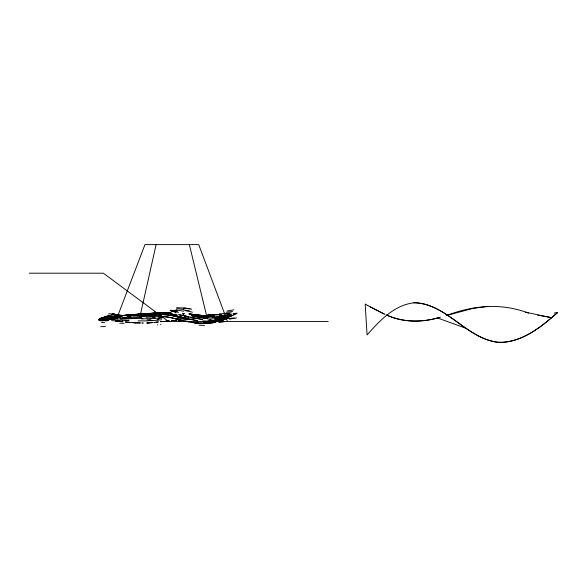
<?xml version="1.0" encoding="UTF-8"?>
<svg xmlns="http://www.w3.org/2000/svg" width="587" height="587" viewBox="0 0 587 587"><rect width="100%" height="100%" fill="white"/><g stroke="black" fill="none" stroke-linecap="round" stroke-linejoin="round"><path stroke-width="0.88" d="M98.807 319.915L98.851 319.629M98.873 319.306C99.783 319.798 100.612 316.943 102.336 318.059M140.462 314.309L156.113 244.61M117.921 315.476L144.96 244.61L198.722 244.61L225.269 315.476M101.984 317.508C100.648 319.761 96.921 318.756 103.928 317.802M554.15 313.113L557.65 312.482C540.884 327.142 521.205 343.461 497.563 342.221C466.188 338.134 447.301 304.66 415.361 302.701C394.978 304.191 379.811 320.531 367.08 334.935L365.18 303.985L367.763 305.534M557.65 312.482C541.999 326.247 524.272 340.783 502.626 342.36A37.619 37.619 0 0 1 497.563 342.221C465.718 338.178 446.575 303.318 413.813 302.775M446.604 315.49C473.049 305.365 501.614 302.694 528.454 313.113M222.121 320.289L223.075 320.01L220.756 320.473M222.099 320.297L220.213 320.81M446.325 315.564L473.078 308.38L487.775 306.414M220.705 320.487L219.809 320.722M220.147 320.825L219.267 321.052M219.743 320.744L218.863 320.964M386.239 314.889C403.262 322.865 422.794 322.637 440.499 317.156M219.178 321.074L218.32 321.28M218.775 320.986L217.916 321.199M235.174 313.37L235.937 313.282M235.747 313.326L235.255 313.443M439.061 317.538C421.994 322.564 403.298 322.498 386.906 315.16M234.529 313.531L233.831 313.693M234.932 313.524L234.235 313.685M217.821 321.221L217.08 321.39M218.217 321.302L216.977 321.412M233.516 313.766L233.032 313.876M217.263 321.529L215.957 321.639M231.601 314.199L231.139 314.302M216.948 321.595L216.412 321.713M230.83 314.368L230.368 314.471M230.251 314.5L229.788 314.595M98.887 319.357L100.48 318.91M229.884 314.654L229.429 314.749M215.928 321.647L215.502 321.735M216.31 321.735L215.04 321.83M99.658 319.152L101.28 318.748M229.113 314.815L228.541 314.94M227.844 315.006L228.394 314.97L221.607 315.865M215.891 321.823L213.595 322.256M226.942 315.19L226.501 315.278M215.011 321.837L214.13 322.006M101.265 318.814L102.894 318.44M226.024 315.366L225.591 315.454M225.702 315.505L224.814 315.601M224.528 315.659L224.946 315.645M214.101 322.014L213.206 322.175M223.816 315.791L224.351 315.755M218.503 320.546L211.474 321.39M218.856 320.634L212.435 321.434M223.287 315.953L222.612 316.004M222.473 316.033L222.869 316.026M222.59 316.077L223.427 316.019M103.679 318.359L106.929 317.758M213.162 322.182L211.203 322.49L212.509 322.439M213.565 322.263L212.648 322.417M104.486 318.213L106.915 317.824M103.055 318L103.855 317.868M104.647 317.75L107.847 317.288M106.885 318.279L110.202 317.905M211.181 322.498L210.315 322.615M211.621 322.571L210.762 322.689M107.744 317.633L110.173 317.296M107.729 317.699L109.351 317.472M228.343 314.925L219.927 315.857M106.32 317.45L107.913 317.222M107.744 318.235L108.558 318.117M101.309 320.473L102.945 320.245A115.301 85.482 -21.4 0 1 109.468 319.555M102.798 320.172L101.162 320.392A2.818 2.333 -77.4 0 0 103.833 320.414M210.278 322.623L209.442 322.725M110.165 317.369L110.98 317.259M109.343 317.934L110.165 317.831M219.619 319.856L214.072 320.282M210.616 322.711L207.519 322.923M107.759 318.829L112.77 318.359M110.312 316.914L111.112 316.819M110.246 316.98L111.912 316.723M112.616 316.987L113.43 316.892M112.609 317.061L114.245 316.797M110.98 317.728L115.955 317.259M111.024 317.802L112.667 317.611M111.853 316.782L112.653 316.687M158.593 321.97L156.509 322.212M209.691 322.828L208.803 322.923M114.238 316.863L115.059 316.709M160.552 321.742L161.741 321.603M218.621 319.864L213.793 320.209M158.373 318.169L141.65 318.961M160.611 321.683L162.768 321.493M156.069 322.256L154.799 322.395M158.057 321.977L155.951 322.204M161.308 321.61L163.494 321.412M115.052 316.775L115.866 316.679M161.638 319.783L151.475 320.744M162.548 321.471L163.78 321.382M101.837 317.567L102.762 317.42M161.337 317.244L159.664 317.428M157.947 319.607L157.118 319.688L158.739 319.577M102.622 317.486L103.547 317.34M103.4 317.398L105.102 317.171M116.71 316.173L117.51 316.092M116.666 316.239L118.273 316.063M113.445 317.442L115.089 317.274M110.217 318.528L111.038 318.44M159.561 317.376L160.398 317.288M104.185 317.318L109.006 316.767M162.526 317.736L158.145 318.198L162.298 317.765M107.45 316.929L108.228 316.848M154.564 322.424L154.095 322.468M108.881 316.826L109.791 316.687M165.842 321.162L166.818 321.06M109.666 316.745L110.451 316.672M165.776 321.126L166.532 321.089M208.774 322.923L207.791 323.019M119.132 316.342L119.946 316.195M166.569 321.052L167.141 321.03M115.162 316.202L115.947 316.129M119.953 316.261L121.582 316.1M166.671 321.038L167.691 320.979M116.776 317.178L119.249 316.951M167.493 320.957L168.572 320.898M167.794 320.928L168.308 320.92M153.207 322.557L152.106 322.659M125.523 315.292L123.916 315.586M124.693 315.432L127.13 315.146M112.682 318.279L113.592 318.279M168.381 320.876L169.592 320.803M124.657 315.27L122.228 315.542L123.872 315.344M126.308 315.278L127.929 315.072M124.583 315.329L125.442 315.204M125.369 315.256L130.336 314.867M127.915 315.138L129.536 314.933M126.154 315.19L136.367 314.331L135.149 314.463M113.504 318.205L116.057 318.066M155.482 317.853L153.809 317.993M152.459 322.557L151.82 322.608M119.205 316.877L122.544 316.679M226.729 315.461L220 315.923M130.079 314.845L130.923 314.727M131.121 314.852L131.928 314.786M114.326 318.132L118.53 317.883M207.409 322.938L206.602 322.997M207.769 323.019L204.68 323.114L206.477 323.011M130.864 314.779L131.701 314.661M131.649 314.713L132.735 314.72M120.027 316.811L121.678 316.672M109.329 319.453L114.34 319.189M109.468 319.533L110.283 319.467M171.536 320.634L172.028 320.59M151.96 322.674L151.057 322.674M132.486 314.595L134.834 314.405M132.435 314.647L134.35 314.529M127.291 315.527L129.756 315.395M128.12 315.527L128.935 315.461M225.819 315.468L221.615 315.769M171.844 320.568L173.246 320.495M151.651 322.696L150.888 322.755M134.012 314.522L135.619 314.339M161.513 313.187L165.615 312.937M153.699 317.934L154.542 317.868M137.153 314.272L135.949 314.397L136.749 314.397M173.378 320.443L174.156 320.385M137.189 314.214L137.938 314.206M136.749 314.339L140.3 314.03M137.967 314.155L144.241 313.752M137.556 314.331L138.356 314.272M163.127 313.062L165.556 312.878M174.075 320.429L174.904 320.326M138.356 314.214L143.184 313.92M116.791 317.927L117.613 317.868M139.163 314.148L144.791 313.818M141.107 313.92L148.181 313.487M110.958 319.321L115.155 319.145M214.791 316.481L212.201 316.657M175.029 320.319L175.418 320.289M175.212 320.341L175.784 320.267M175.594 320.311L176.166 320.238M129.954 314.984L122.213 315.579L123.564 315.498M126.029 315.314L126.792 315.256M129.081 315.094L132.229 314.823M175.968 320.289L176.548 320.209M150.639 322.777L149.531 322.85M124.503 315.417L123.138 315.535M131.371 314.933L133.748 314.72M132.897 314.823L135.267 314.617M135.45 314.896L136.265 314.837M176.349 320.26L177.076 320.209M134.423 314.72L137.549 314.456M135.949 314.61L158.255 313.407L172.174 313.781M127.496 316.312L128.318 316.254M150.345 322.725L149.369 322.857M145.033 313.641L149.744 313.341M143.969 313.81L150.397 313.399M138.239 314.456L140.528 314.309M128.267 316.188L130.798 316.092M119.264 317.75L120.174 317.772M151.923 320.223L148.592 320.407L151.101 320.201M178.433 320.076L178.683 320.062M145.598 313.759L148.012 313.605M158.446 312.966L160.838 312.812M129.096 316.129L129.918 316.077M178.279 320.128L179.182 320.032M178.617 320.106L179.571 320.003M157.646 313.018L170.435 312.423M141.357 314.206L159.774 313.319L172.101 313.7M171.022 312.754L156.047 313.113M120.086 317.692L120.995 317.721M179.116 320.069L180.502 319.988M148.819 313.561L155.203 313.113M179.468 320.047L180.502 319.952M161.586 312.71L170.362 312.365M151.336 313.297L150.543 313.348L157.632 312.966M149.281 322.865L148.166 322.923M122.558 317.545L125.941 317.442M122.646 317.618L123.468 317.574M154.52 316.885L145.958 317.274M152.106 313.201L153.677 313.113M113.056 316.166L113.819 316.122M124.202 317.45L126.77 317.398M115.015 319.064L118.391 318.983M148.973 322.806L148.012 322.931M154.462 313.069L156.061 313.047M113.232 316.107L111.53 316.239M156.817 312.952L157.602 312.915M112.477 316.144L110.767 316.276M126.682 317.325L128.421 317.318M218.951 319.137L214.989 319.13M128.326 317.244L130.894 317.207M221.343 318.183L215.091 318.183M158.387 312.878L170.934 312.68M129.155 317.207L129.976 317.163M148.173 322.85L147.697 322.872M147.931 322.931L146.662 322.982M134.203 315.168L137.85 315.014M133.315 315.248L147.425 314.625M204.658 323.114L205.149 323.188M131.283 315.285L133.469 315.197M110.958 316.217L108.485 316.356M131.848 315.307L129.646 315.395M139.185 315.006L148.166 314.595M204.555 323.114L203.733 323.144L204.922 323.195M130.549 315.314L128.913 315.424M147.344 314.676L158.703 314.361L167.699 314.808M148.093 314.647L159.444 314.427M147.616 322.872L146.97 322.894M128.179 315.446L129.089 315.373M127.438 315.476L128.362 315.402M110.202 316.246L104.684 316.437M223.508 316.092L221.761 316.077M126.704 315.505L127.628 315.424M119.873 318.844L124.862 318.77M120.012 318.924L122.434 318.836M125.97 315.527L126.895 315.454M144.982 316.687L139.911 316.775M140 316.848L140.829 316.819M125.229 315.549L126.161 315.476M128.898 317.721L141.687 317.376M222.297 317.303L208.686 316.738M124.495 315.571L125.435 315.498M123.116 318.734L126.484 318.734M124.701 315.52L123.644 315.564M123.021 315.608L123.967 315.542M107.927 316.32L104.897 316.386M203.623 323.151L201.679 323.166M204.005 323.224L200.82 323.158M221.842 316.144L220.096 316.107M125.545 318.668L131.371 318.624M127.166 318.631L132.192 318.609M132.06 318.528L133.829 318.58M132.882 318.514L134.643 318.565M134.518 318.492L142.905 318.447M135.465 318.55L136.287 318.536M148.071 320.898L138.077 320.854M213.279 316.122L203.351 316.033M215.737 319.137L216.478 319.137M146.809 315.865L150.676 315.865M146.779 315.865L144.666 315.865M29.35 273.197L103.378 273.197L168.476 321.456M117.848 315.689L116.365 315.689M142.802 315.865L149.949 315.865M142.025 315.916L143.309 315.916M115.639 321.456L122.03 321.456M161.293 321.456L328.228 321.456M141.262 315.865L142.392 315.865M139.992 315.865L141.57 315.916M139.567 315.909L140.3 315.916M139.002 315.865L139.677 315.865M138.275 315.857L139.295 315.909M150.345 315.916L152.253 315.872M137.894 315.909L138.569 315.909M137.549 315.857L138.011 315.857M137.013 315.857L137.762 315.909M136.5 315.901L137.167 315.901M143.485 323.026L142.707 323.019M117.349 315.637L114.898 315.659M136.551 315.85L135.37 315.894M151.644 315.923L152.114 315.872M116.652 320.209L122.756 320.267M135.626 315.843L134.511 315.887M152.077 315.923L152.701 315.879M152.216 315.923L154.858 315.909M201.994 323.246L200.805 323.158M134.643 315.835L133.777 315.879M152.664 315.931L158.93 316.07M219.611 316.716L217.036 316.591M133.513 315.879L133.909 315.828M133.256 315.872L133.653 315.828M133.051 315.821L131.87 315.857M128.039 320.26L128.817 320.275M122.815 320.267L128.905 320.348M125.082 320.297L126.609 320.319M142.656 323.019L141.731 323.004M206.639 316.1L204.173 316.055M132.06 315.806L131.539 315.799M131.525 315.85L130.747 315.835M130.681 315.784L128.795 315.733M154.873 315.909L158.343 316.033M115.881 315.623L114.157 315.63M202.53 316.019L203.278 315.967M129.023 315.791L128.509 315.777M139.948 322.879L138.84 322.843M140.609 322.975L139.655 322.945M128.406 315.777L127.386 315.74M128.692 315.725L127.68 315.696M138.437 322.835L135.868 322.733M139.346 322.931L138.892 322.916M127.32 315.681L126.264 315.703M138.216 322.894L137.644 322.872M211.76 316.004L203.564 315.623M161.719 314.485L174.625 315.843M127.196 315.674L126.565 315.652M137.622 322.872L137.013 322.843M211.012 316.041L209.354 315.967M214.908 318.103L215.686 318.139M126.154 315.696L124.4 315.608M126.454 315.645L125.442 315.601M199.162 323.107L201.062 323.232L198.839 323.085M136.705 322.828L135.113 322.696M136.081 322.806L135.414 322.711M135.626 322.784L134.812 322.681M125.031 315.645L124.268 315.601M135.326 322.769L134.496 322.659M135.01 322.755L134.342 322.652M158.358 316.033L159.077 316.077M199.022 323.158L198.274 323.055M134.709 322.733L134.041 322.637M134.555 322.725L133.741 322.623M208.444 315.85L206.793 315.755M134.262 322.711L133.594 322.615M182.491 313.473L184.135 313.568M198.384 323.063L198.054 323.048M133.946 322.696L133.132 322.586M182.572 313.546L184.215 313.641M133.645 322.674L125.618 321.977M123.82 315.512L123.395 315.549M198.582 323.129L197.944 323.041M133.352 322.659L132.75 322.623M158.923 316.129L159.51 316.1M205.134 315.652L205.964 315.703M159.07 316.144L168.513 317.178M198.362 323.114L197.834 323.033L198.252 323.107M191.912 314.727L195.222 314.948M191.993 314.801L193.651 314.911M204.313 315.601L201.003 315.373M197.79 323.077L196.792 322.953L198.024 323.092M159.503 316.173L161.829 316.283M122.94 315.461L121.964 315.388M122.844 315.512L122.39 315.483M200.182 315.314L201.913 315.505M201.084 315.446L196.872 315.072M209.706 316.246L210.44 316.239M121.81 315.373L120.592 315.336M196.755 322.953L195.794 322.865M197.056 323.026L196.08 322.938M129.411 322.322L126.117 322.072M209.61 316.173L208.062 316.107M208.789 316.1L207.233 316.033M121.428 315.344L119.741 315.168M206.411 315.953L207.145 315.953M161.689 316.342L162.848 316.466M120.518 315.329L119.388 315.204M195.75 322.865L195.097 322.799M189.065 313.972L199.008 315.153M189.146 314.052L195.72 314.764M205.589 315.872L206.316 315.872M167.706 314.808L174.544 315.74L189.058 319.027M195.838 322.916L194.987 322.784M204.76 315.791L205.494 315.791M195.61 322.894L194.165 322.696M125.691 322.028L125.119 321.97M204.672 315.711L202.295 315.527M203.85 315.623L200.563 315.256M194.869 322.769L195.266 322.857M162.856 316.466L167.515 317.105M208.561 316.657L207.064 316.547M199.741 315.16L200.651 315.344M198.92 315.065L199.829 315.248M194.055 322.681L194.789 322.806M122.008 321.573L123.087 321.742M196.542 314.859L198.186 315.058M122.507 321.676L120.988 321.456M207.754 316.562L206.257 316.452M121.707 321.544L122.206 321.639M119.374 315.204L118.361 315.072M119.711 315.168L118.684 315.028M121.773 321.588L120.702 321.419M208.811 317.64L206.448 317.34M194.319 322.747L193.343 322.586M208.642 317.56L203.3 316.863M206.771 318.514L207.739 318.69M194.202 322.733L193.703 322.637M120.651 321.412L120.152 321.39M120.717 321.463L120.298 321.405M205.45 316.349L206.14 316.371M205.325 316.261L203.828 316.129M206.022 318.418L206.984 318.594M192.866 322.527L193.607 322.659M117.048 320.986L116.006 320.847M193.483 322.645L191.465 322.314M115.573 320.796L115.969 320.81M204.518 316.158L202.207 315.901M206.235 318.499L198.641 317.229M193.123 322.593L192.521 322.476M189.131 313.862L191.67 314.294M189.227 313.95L190.856 314.177M202.904 315.931L201.4 315.784M118.244 315.058L117.231 314.903M205.479 318.389L203.205 318.044M192.389 322.454L191.788 322.366M202.72 319.504L199.609 318.976M191.567 314.214L193.292 314.537M200.585 315.659L201.282 315.696M205.501 317.141L198.56 316.048M201.774 319.328L202.486 319.431M192.382 314.331L194.106 314.661M199.778 315.542L200.475 315.579M118.567 315.014L117.569 314.852M199.668 315.454L196.542 315.043M196.821 320.524L197.503 320.627M197.738 320.693L196.131 320.414M198.054 315.204L198.861 315.329M194.003 314.581L197.239 315.08M194.811 314.705L195.625 314.83M191.663 322.38L191.054 322.248M191.435 322.314L190.929 322.234M201.275 319.284L192.455 317.604M167.537 317.105L168.799 317.222M196.359 320.48L188.5 318.939M202.354 316.65L197.775 315.909M195.669 320.37L189.234 319.108M117.136 314.881L116.109 314.698M202.251 317.838L194.026 316.312M168.726 317.31L169.254 317.303M537.655 315.19L539.409 315.505M541.17 315.821L551.714 317.699L525.387 312.167M189.814 314.456L190.489 314.507M183.027 314.14L183.826 314.28M190.071 322.08L189.946 322.058M190.614 314.595L192.881 314.94M182.895 314.045L183.694 314.184M178.499 314.669L184.795 315.931M169.159 317.384L169.548 317.354M191.413 314.742L193.673 315.087M198.883 318.844L191.7 317.442M169.305 317.413L169.981 317.435M189.909 322.08L189.564 321.992M117.473 314.83L116.468 314.639M197.628 315.821L196.19 315.615M196.843 315.681L193.805 315.175M169.929 317.523L171.081 317.75M179.174 314.713L185.573 316.1M170.017 317.442L171.162 317.662M188.889 321.889L188.5 321.815M175.315 315.887L188.324 318.866M188.941 321.874L187.084 321.522M197.694 317.002L193.255 316.151M171.118 317.75L172.145 317.963M171.199 317.67L172.292 317.993M116.028 314.676L115.001 314.456M192.477 315.989L193.857 316.224M193.086 316.063L191.538 315.747M188.053 321.691L186.982 321.463M172.336 318L172.776 318.095M172.395 317.919L172.923 318.125M116.387 314.617L115.375 314.39M190.944 317.281L192.272 317.53M173.121 318.073L173.899 318.242M185.962 321.272L187.07 321.515M191.523 317.362L185.426 316.011M184.648 315.835L188.662 316.782M186.952 321.456L185.83 321.199M174.148 318.389L174.765 318.44M174.794 318.536L175.535 318.712M185.932 321.265L185.191 321.096M175.234 318.638L175.829 318.778M175.256 318.55L175.682 318.741M185.719 321.177L183.548 320.7M175.55 318.624L177.223 319.115M175.696 318.653L177.208 319.027M114.942 314.441L113.9 314.177M224.784 318.66L225.115 318.741A2.047 1.174 -82.5 0 1 223.64 319.409M115.309 314.375L112.821 313.854L113.871 314.17M177.289 319.13L178.47 319.423M183.298 320.634L183.98 320.759M183.019 320.568L182.308 320.392M177.274 319.042L178.433 319.335M178.543 319.445L179.717 319.739M182.205 320.363L179.805 319.761M182.77 320.451L182.212 320.311M178.514 319.357L179.666 319.651M182.109 320.282L179.747 319.673M225.995 318.029L227.507 321.456M437.454 317.941L466.173 328.375M384.874 314.302L370.243 306.964M384.081 313.972L367.689 305.489M189.344 244.61L206.712 316.158M108.727 320.216A7.631 6.574 -76.1 0 1 103.605 320.348M101.566 322.534A95.233 23.392 -6.3 0 1 104.596 322.424M105.873 318.161A95.916 27.567 -7.2 0 1 112.807 318.051M101.338 320.561A2.018 1.409 -80.7 0 1 99.614 320.216M99.533 319.842A102.175 98.095 -35.4 0 1 107.722 318.44M99.709 320.487A1.849 0.822 -83.8 0 1 98.799 319.805A105.418 104.501 -24.8 0 1 107.729 318.125M99.761 320.656A103.62 98.785 -33.3 0 1 106.247 319.467M98.733 319.673A104.552 103.701 -24.9 0 1 106.042 318.235M104.824 316.305A4.256 3.39 84.8 0 1 101.815 317.809M108.566 315.043A5.518 4.601 83.5 0 1 104.662 316.657M114.069 317.068A81.967 69.031 -40.2 0 1 108.213 316.474M113.13 313.729A7.308 5.965 84.1 0 1 108.331 315.358M114.531 314.067A82.305 66.58 -33.8 0 1 108.808 313.722M224.014 319.35A1.776 1.115 -81.8 0 1 222.605 320.069M223.985 321.691A66.118 49.741 -62.2 0 1 218.657 322.674M223.75 316.664A66.889 46.366 -52.8 0 1 218.79 318.132M225.21 319.379A58.355 50.379 -84 0 1 219.641 320.319M224.755 318.756A2.326 1.247 -82.9 0 0 226.266 318.095A54.32 49.631 74.1 0 1 218.936 319.027M224.674 317.905A58.179 49.059 -72.5 0 1 218.606 319.299M227.514 317.464A2.561 1.299 -83.2 0 1 225.966 318.117M225.966 317.897A55.024 49.858 67.5 0 1 216.456 318.675M227.485 317.332A57.585 54.275 56.6 0 1 221.321 318.007M228.842 316.819A2.744 1.335 -83.4 0 1 227.279 317.479M227.33 317.516A57.277 54.283 63.5 0 1 221.16 318.279M228.776 316.481A67.27 63.286 30.7 0 1 222.407 317.009M230.265 316.151A2.891 1.387 -83.4 0 1 228.673 316.833M228.754 317.068A66.845 63.594 35.5 0 1 222.334 317.662M230.133 315.476A79.634 68.268 8.4 0 1 219.582 316.004M231.792 315.454A3.008 1.445 -83.4 0 1 230.141 316.173M229.627 313.363A79.054 65.685 7.8 0 1 219.399 313.781M231.212 312.878A84.572 56.565 -0.5 0 1 223.287 313.451M233.421 314.705A3.096 1.534 -83.3 0 1 231.689 315.483M231.799 315.769A83.919 59.184 0 0 1 223.456 316.408M232.525 311.462A91.389 47.444 -4.1 0 1 226.266 312.137M235.174 313.891A3.162 1.651 -83 0 1 233.333 314.749M234.242 317.868A91.572 54.518 -3.7 0 1 226.222 318.763M233.78 309.855A108.478 49.88 -7.2 0 1 227.536 310.839M237.075 312.974A3.214 1.82 -82.6 0 1 235.086 313.95M236.554 317.956A108.008 57.423 -6.8 0 1 229.275 319.152M221.556 317.398A56.191 18.248 -6.9 0 1 218.797 317.677M215.128 317.978A56.191 18.248 -6.9 0 1 214.218 318.044M166.913 313.392A70.844 16.707 -9.3 0 1 169.217 313.172M174.831 312.717A70.844 16.707 -9.3 0 1 175.924 312.644M124.084 323.342A80.463 8.005 -1.3 0 1 119.697 323.173M150.404 319.886A92.02 0.741 0.5 0 1 146.985 319.849M100.817 326.673A94.434 14.286 -3.7 0 1 105.403 326.57M119.741 320.862A92.592 1.996 0.2 0 1 111.567 320.722M153.867 317.274A80.61 1.93 0.2 0 1 152.62 317.266M157.389 324.86A71.086 6.053 -7.2 0 1 157.83 324.809M160.515 324.501A71.086 6.053 -7.2 0 1 160.963 324.45M221.519 314.551A55.699 15.321 -6.8 0 1 219.193 314.793M219.898 317.391A63.352 23.275 -3.7 0 1 212.743 317.582M103.605 320.275A114.707 84.961 -21.4 0 1 108.492 319.739M220.015 314.617A62.824 20.494 -3.5 0 1 213.675 314.815M221.211 321.118A83.332 47.518 -0.5 0 1 210.065 320.898M154.792 312.02A72.04 22.225 -3.9 0 1 154.088 312.079M106.166 318.763A109.175 105.058 -36.6 0 1 109.461 318.337M220.066 314.654A82.099 40.371 -0.4 0 1 212.024 314.537M218.995 320.583A100.377 77.315 6.4 0 1 210.307 320.179M184.377 317.068A108.228 66.089 8.4 0 1 189.065 317.479M183.973 310.193A107.179 72.663 9.1 0 1 189.139 310.596M216.977 314.735A103.011 72.861 5.7 0 1 210.542 314.368M222.62 319.174A75.158 71.232 33.9 0 1 215.994 319.196M216.133 320.458A100.076 87.426 20.2 0 1 209.412 319.988M183.386 318.528A89.972 43.438 7.8 0 1 188.471 319.167M177.325 318.169A80.991 51.898 8.3 0 1 183.239 318.66M175.513 315.953A80.375 64.533 11 0 1 177.061 316.019M175.983 309.694A80.316 70.858 15.1 0 1 176.834 309.716M176.599 307.669A80.155 62.127 10.2 0 1 183.687 308.146M183.555 308.087A89.048 53.769 8.1 0 1 189.85 308.85M215.334 321.045A86.612 77.146 36.7 0 1 208.825 320.619M182.528 318.99A73.258 22.049 8.5 0 1 187.649 319.812M177.069 316.841A61.356 30.627 8 0 1 182.77 317.516M170.795 314.603A59.353 39.204 8.9 0 1 176.929 314.896M170.025 310.325A59.074 43.489 10.4 0 1 176.782 310.545M176.65 308.703A60.417 38.537 8.6 0 1 183.834 309.496M184.083 307.911A72.392 33.224 8 0 1 191.751 309.195M214.637 314.911A86.047 70.785 27.8 0 1 208.627 314.258M221.042 317.229A62.926 57.893 44.8 0 1 215.664 317.141M215.708 322.197A75.796 66.228 50.8 0 1 207.908 321.999M179.182 321.067A60.681 1.372 11.4 0 1 180.502 321.331M177.45 316.364A47.114 16.766 9 0 1 182.183 317.097M171.448 314.705A45.83 23.773 9.3 0 1 177.377 315.241M170.531 310.831A45.426 27.633 10.5 0 1 177.347 311.345M177.281 310.215A46.204 22.812 9.2 0 1 183.687 311.205M185.375 310.699A56.447 15.71 9.4 0 1 192.521 312.181M191.619 314.742A64.819 5.342 10.8 0 1 194.451 315.336M214.431 315.593A75.165 59.463 35.8 0 1 207.336 314.764M214.475 321.999A72.164 59.045 53.7 0 1 208.737 322.087M209.207 323.136A80.749 60.71 41 0 1 203.263 322.696M193.681 318.506A46.733 3.162 13.4 0 1 190.907 317.912M172.879 316.195A37.707 13.993 11 0 1 178.309 317.009M171.433 311.396A37.23 18.755 12.4 0 1 178.551 312.321M207.372 316.804A79.971 54.701 34.3 0 1 201.921 315.997M213.33 318.235A71.526 55.222 43.9 0 1 207.864 317.861M212.927 323.048A80.852 62.259 56.8 0 1 208.994 323.386M208.62 321.881A80.83 58.201 45.5 0 1 203.293 321.691M204.533 325.418A88.27 61.818 42.8 0 1 198.876 325.081M159.363 314.992A110.569 96.026 -35.5 0 1 161.616 315.036M201.62 317.237A87.58 54.929 35.7 0 1 196.469 316.4M208.099 321.096A80.074 57.108 44.5 0 1 202.831 320.832M211.034 319.944A79.663 58.421 47.9 0 1 207.835 319.915"/></g></svg>
